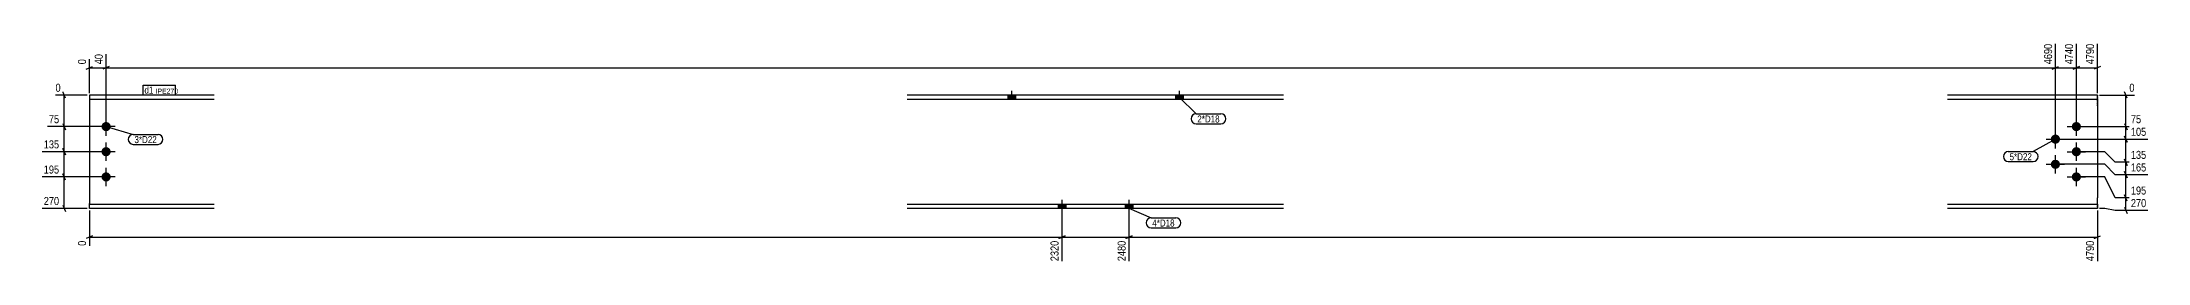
# Model space of a CAD drawing. Header units: millimetres. Extents: x 15 to 16531, y 11 to 537.
# Drawn here: x 15 to 5038, y 11 to 537 of the extents above; entities that cross this region are included whole.
import ezdxf

# ---------------------------------------------------------------- set-up
doc = ezdxf.new("R2010")
doc.units = ezdxf.units.MM
doc.linetypes.add('DXK_LINE_DOT2', pattern=[3.9198, 1.9599, -1.9599])
for name, color, linetype in [('MÅLSÆTNING', 7, 'Continuous'), ('STÅL', 7, 'Continuous'), ('TEKST', 7, 'Continuous')]:
    doc.layers.add(name, color=color, linetype=linetype)
doc.styles.add('Arial Narrow', font='ARIALN.TTF', dxfattribs={"height": 0.2})

msp = doc.modelspace()

# ---------------------------------------------------------------- hatches: boundary and pattern name
at = {"layer": 'STÅL', "linetype": 'Continuous'}
for points in [[(2318.3, 400.7), (2336.3, 400.7), (2336.3, 410.9), (2318.3, 410.9)], [(2718.3, 400.7), (2736.3, 400.7), (2736.3, 410.9), (2718.3, 410.9)], [(156.3, 335.9, -1), (178.3, 335.9, -1)], [(4806.3, 305.9, -1), (4828.3, 305.9, -1)], [(4856.3, 335.9, -1), (4878.3, 335.9, -1)], [(156.3, 275.9, -1), (178.3, 275.9, -1)], [(4806.3, 245.9, -1), (4828.3, 245.9, -1)], [(4856.3, 275.9, -1), (4878.3, 275.9, -1)], [(156.3, 215.9, -1), (178.3, 215.9, -1)], [(4856.3, 215.9, -1), (4878.3, 215.9, -1)], [(2456.3, 151.1), (2438.3, 151.1), (2438.3, 140.9), (2456.3, 140.9)], [(2456.3, 151.1), (2438.3, 151.1), (2438.3, 140.9), (2456.3, 140.9)], [(2616.3, 151.1), (2598.3, 151.1), (2598.3, 140.9), (2616.3, 140.9)], [(2616.3, 151.1), (2598.3, 151.1), (2598.3, 140.9), (2616.3, 140.9)]]:
    msp.add_hatch(color=3, dxfattribs=at).paths.add_polyline_path(points)

# ---------------------------------------------------------------- linework, layer by layer
at = {"layer": 'MÅLSÆTNING', "color": 7, "linetype": 'Continuous'}
for p, q in [((167.3, 340.9), (167.3, 508.8)), ((167.3, 340.9), (167.3, 508.8)), ((4817.3, 310.9), (4817.3, 533.2)), ((4867.3, 340.9), (4867.3, 533.2)), ((4917.4, 415.9), (4917.4, 533.2)), ((119.8, 472.9), (134.8, 478.9)), ((127.3, 415.9), (127.3, 496.6)), ((127.3, 475.9), (167.3, 475.9)), ((174.8, 478.9), (159.8, 472.9)), ((174.8, 478.9), (159.8, 472.9)), ((4809.8, 472.9), (4824.8, 478.9)), ((4859.8, 472.9), (4874.8, 478.9)), ((4867.3, 475.9), (4917.4, 475.9)), ((4924.9, 478.9), (4909.9, 472.9)), ((122.3, 410.9), (46.7, 410.9)), ((70.3, 403.4), (64.3, 418.4)), ((67.3, 335.9), (67.3, 410.9)), ((4922.4, 410.9), (5005.8, 410.9)), ((4988.1, 403.4), (4982.1, 418.4)), ((4985.1, 335.9), (4985.1, 410.9)), ((162.3, 335.9), (27.2, 335.9)), ((162.3, 335.9), (27.2, 335.9)), ((64.3, 343.4), (70.3, 328.4)), ((64.3, 343.4), (70.3, 328.4)), ((67.3, 275.9), (67.3, 335.9)), ((4822.3, 305.9), (5037.5, 305.9)), ((4822.3, 305.9), (5037.5, 305.9)), ((4872.3, 335.9), (5025.3, 335.9)), ((4872.3, 335.9), (5025.3, 335.9)), ((4982.1, 343.4), (4988.1, 328.4)), ((4982.1, 343.4), (4988.1, 328.4)), ((4988.1, 298.4), (4982.1, 313.4)), ((4982.1, 313.4), (4988.1, 298.4)), ((4985.1, 305.9), (4985.1, 335.9)), ((4985.1, 250.9), (4985.1, 305.9)), ((162.3, 275.9), (15, 275.9)), ((162.3, 275.9), (15, 275.9)), ((4935.1, 275.9), (4872.3, 275.9)), ((4935.1, 275.9), (4872.3, 275.9)), ((4960.1, 250.9), (4935.1, 275.9)), ((4960.1, 250.9), (4935.1, 275.9)), ((4988.1, 243.4), (4982.1, 258.4)), ((4982.1, 258.4), (4988.1, 243.4)), ((162.3, 215.9), (15, 215.9)), ((70.3, 208.4), (64.3, 223.4)), ((67.3, 140.9), (67.3, 215.9)), ((4935.1, 245.9), (4822.3, 245.9)), ((4935.1, 245.9), (4822.3, 245.9)), ((4935.1, 215.9), (4872.3, 215.9)), ((4935.1, 215.9), (4872.3, 215.9)), ((4960.1, 220.9), (4935.1, 245.9)), ((4960.1, 220.9), (4935.1, 245.9)), ((4960.1, 165.9), (4935.1, 215.9)), ((4960.1, 165.9), (4935.1, 215.9)), ((5037.5, 250.9), (4960.1, 250.9)), ((5037.5, 250.9), (4960.1, 250.9)), ((5037.5, 220.9), (4960.1, 220.9)), ((5037.5, 220.9), (4960.1, 220.9)), ((4988.1, 213.4), (4982.1, 228.4)), ((4982.1, 228.4), (4988.1, 213.4)), ((4985.1, 220.9), (4985.1, 250.9)), ((4985.1, 165.9), (4985.1, 220.9)), ((5037.5, 165.9), (4960.1, 165.9)), ((5037.5, 165.9), (4960.1, 165.9)), ((4988.1, 158.4), (4982.1, 173.4)), ((4988.1, 158.4), (4982.1, 173.4)), ((4985.1, 135.9), (4985.1, 165.9)), ((122.3, 140.9), (15, 140.9)), ((64.3, 148.4), (70.3, 133.4)), ((127.3, 135.9), (127.3, 51.6)), ((2447.3, 108.5), (2447.3, 15)), ((2447.3, 108.5), (2447.3, 15)), ((2607.3, 108.5), (2607.3, 15)), ((2607.3, 108.5), (2607.3, 15)), ((4917.4, 135.9), (4917.4, 15)), ((4935.1, 140.9), (4922.4, 140.9)), ((4960.1, 135.9), (4935.1, 140.9)), ((5037.5, 135.9), (4960.1, 135.9)), ((4982.1, 143.4), (4988.1, 128.4)), ((134.8, 75.3), (119.8, 69.3)), ((127.3, 72.3), (2447.3, 72.3)), ((2454.8, 75.3), (2439.8, 69.3)), ((2439.8, 69.3), (2454.8, 75.3)), ((2447.3, 72.3), (2607.3, 72.3)), ((2614.8, 75.3), (2599.8, 69.3)), ((2599.8, 69.3), (2614.8, 75.3)), ((2607.3, 72.3), (4917.4, 72.3)), ((4909.9, 69.3), (4924.9, 75.3))]:
    msp.add_line(p, q, dxfattribs=at)
at = {"layer": 'STÅL', "color": 2, "linetype": 'Continuous'}
for p, q in [((127.3, 410.9), (127.3, 160.4)), ((424.7, 410.9), (127.3, 410.9)), ((2975.9, 410.9), (2078.3, 410.9)), ((4917.4, 410.9), (4560, 410.9)), ((4917.4, 400.7), (4917.4, 410.9)), ((424.7, 400.7), (127.3, 400.7)), ((2975.9, 400.7), (2078.3, 400.7)), ((4917.4, 400.7), (4560, 400.7)), ((4917.4, 400.7), (4917.4, 385.7)), ((4917.4, 385.7), (4917.4, 166.1)), ((127.3, 160.4), (127.3, 151.1)), ((127.3, 151.1), (424.7, 151.1)), ((127.3, 140.9), (127.3, 151.1)), ((2078.3, 151.1), (2975.9, 151.1)), ((4560, 151.1), (4917.4, 151.1)), ((4917.4, 151.1), (4917.4, 166.1)), ((4917.4, 151.1), (4917.4, 140.9)), ((424.7, 140.9), (127.3, 140.9)), ((2975.9, 140.9), (2078.3, 140.9)), ((4917.4, 140.9), (4560, 140.9))]:
    msp.add_line(p, q, dxfattribs=at)
at = {"layer": 'STÅL', "color": 3, "linetype": 'Continuous'}
for p, q in [((2318.3, 410.9), (2318.3, 400.7)), ((2327.3, 420.9), (2327.3, 400.7)), ((2336.3, 410.9), (2336.3, 400.7)), ((2718.3, 410.9), (2718.3, 400.7)), ((2727.3, 420.9), (2727.3, 400.7)), ((2736.3, 410.9), (2736.3, 400.7)), ((167.3, 313.9), (167.3, 357.9)), ((4867.3, 313.9), (4867.3, 357.9)), ((189.3, 335.9), (145.3, 335.9)), ((4795.3, 305.9), (4839.3, 305.9)), ((4817.3, 283.9), (4817.3, 327.9)), ((4845.3, 335.9), (4889.3, 335.9)), ((189.3, 275.9), (145.3, 275.9)), ((167.3, 253.9), (167.3, 297.9)), ((4817.3, 223.9), (4817.3, 267.9)), ((4845.3, 275.9), (4889.3, 275.9)), ((4867.3, 253.9), (4867.3, 297.9)), ((189.3, 215.9), (145.3, 215.9)), ((167.3, 193.9), (167.3, 237.9)), ((4795.3, 245.9), (4839.3, 245.9)), ((4845.3, 215.9), (4889.3, 215.9)), ((4867.3, 193.9), (4867.3, 237.9)), ((2438.3, 151.1), (2438.3, 140.9)), ((2438.3, 151.1), (2438.3, 140.9)), ((2447.3, 161.1), (2447.3, 96.1)), ((2447.3, 161.1), (2447.3, 96.1)), ((2456.3, 151.1), (2456.3, 140.9)), ((2456.3, 151.1), (2456.3, 140.9)), ((2598.3, 151.1), (2598.3, 140.9)), ((2598.3, 151.1), (2598.3, 140.9)), ((2607.3, 161.1), (2607.3, 96.1)), ((2607.3, 161.1), (2607.3, 96.1)), ((2616.3, 151.1), (2616.3, 140.9)), ((2616.3, 151.1), (2616.3, 140.9))]:
    msp.add_line(p, q, dxfattribs=at)
at = {"layer": 'STÅL', "color": 7, "linetype": 'DXK_LINE_DOT2'}
for p, q in [((4917.4, 410.9), (4917.4, 400.7)), ((4917.4, 385.7), (4917.4, 399.6)), ((127.3, 151.1), (127.3, 152.3)), ((127.3, 140.9), (127.3, 151.1)), ((4917.4, 140.9), (4917.4, 160.4))]:
    msp.add_line(p, q, dxfattribs=at)

# ---------------------------------------------------------------- wipeouts: each hides what was drawn before it
at = {"color": 0}
for points in [[(2823.6, 345.6), (2823.6, 363.1), (2770.3, 363.1), (2770.3, 345.6)], [(288.1, 296.5), (288.1, 314), (234.9, 314), (234.9, 296.5)], [(4761.2, 255.6), (4761.2, 273.1), (4707.9, 273.1), (4707.9, 255.6)], [(2716.2, 97.6), (2716.2, 115.1), (2662.9, 115.1), (2662.9, 97.6)]]:
    msp.add_wipeout(points, dxfattribs=at).dxf.layer = 'TEKST'

# ---------------------------------------------------------------- next in the draw order: wipeouts: each hides what was drawn before it
at = {"color": 0, "linetype": 'Continuous'}
for points in [[(4913.3, 537.2), (4885.3, 537.2), (4885.3, 480.4), (4913.3, 480.4)], [(62.8, 414.9), (62.8, 442.9), (42.7, 442.9), (42.7, 414.9)], [(5009.8, 414.9), (5009.8, 442.9), (4989.6, 442.9), (4989.6, 414.9)], [(59.2, 339.9), (59.2, 367.9), (26.8, 367.9), (26.8, 339.9)], [(5025.7, 339.9), (5025.7, 367.9), (4993.3, 367.9), (4993.3, 339.9)], [(5037.9, 254.9), (5037.9, 282.9), (4993.3, 282.9), (4993.3, 254.9)], [(59.2, 219.9), (59.2, 247.9), (14.6, 247.9), (14.6, 219.9)], [(59.2, 144.9), (59.2, 172.9), (14.6, 172.9), (14.6, 144.9)], [(5037.9, 169.9), (5037.9, 197.9), (4993.3, 197.9), (4993.3, 169.9)], [(123.3, 67.7), (95.3, 67.7), (95.3, 47.6), (123.3, 47.6)], [(2443.3, 67.7), (2415.3, 67.7), (2415.3, 11), (2443.3, 11)], [(2603.3, 67.7), (2575.3, 67.7), (2575.3, 11), (2603.3, 11)], [(4913.3, 67.7), (4885.3, 67.7), (4885.3, 11), (4913.3, 11)]]:
    msp.add_wipeout(points, dxfattribs=at).dxf.layer = 'MÅLSÆTNING'
at = {"color": 0}
for points in [[(280.1, 414.4), (280.1, 431.9), (258.7, 431.9), (258.7, 414.4)], [(2823.6, 345.6), (2823.6, 363.1), (2770.3, 363.1), (2770.3, 345.6)], [(288.1, 296.5), (288.1, 314), (234.9, 314), (234.9, 296.5)], [(4761.2, 255.6), (4761.2, 273.1), (4707.9, 273.1), (4707.9, 255.6)], [(2716.2, 97.6), (2716.2, 115.1), (2662.9, 115.1), (2662.9, 97.6)]]:
    msp.add_wipeout(points, dxfattribs=at).dxf.layer = 'TEKST'

# ---------------------------------------------------------------- next in the draw order: linework, layer by layer
at = {"layer": 'MÅLSÆTNING', "color": 7, "linetype": 'Continuous'}
for p, q in [((4867.3, 340.9), (4867.3, 533.2)), ((4817.3, 475.9), (4867.3, 475.9)), ((4874.8, 478.9), (4859.8, 472.9)), ((70.3, 268.4), (64.3, 283.4)), ((64.3, 283.4), (70.3, 268.4)), ((67.3, 215.9), (67.3, 275.9)), ((162.3, 215.9), (15, 215.9)), ((70.3, 208.4), (64.3, 223.4))]:
    msp.add_line(p, q, dxfattribs=at)
at = {"layer": 'TEKST', "color": 7, "linetype": 'Continuous'}
for p, q in [((2727.3, 405.8), (2767.3, 366.1)), ((2767.3, 366.1), (2826.6, 366.1)), ((167.3, 335.9), (231.9, 317)), ((231.9, 317), (291.1, 317)), ((2767.3, 342.6), (2826.6, 342.6)), ((4817.3, 305.9), (4764.2, 276.1)), ((231.9, 293.5), (291.1, 293.5)), ((4704.9, 276.1), (4764.2, 276.1)), ((4704.9, 252.6), (4764.2, 252.6)), ((2607.3, 141), (2659.9, 118.1)), ((2659.9, 118.1), (2719.2, 118.1)), ((2659.9, 94.6), (2719.2, 94.6))]:
    msp.add_line(p, q, dxfattribs=at)
for centre, radius, start, end in [((2767.3, 354.4), 11.8, 90, 270), ((2826.6, 354.4), 11.8, 270, 90), ((231.9, 305.3), 11.8, 90, 270), ((291.1, 305.3), 11.8, 270, 90), ((4704.9, 264.4), 11.8, 90, 270), ((4764.2, 264.4), 11.7, 270, 90), ((2659.9, 106.4), 11.7, 90, 270), ((2719.2, 106.4), 11.7, 270, 90)]:
    msp.add_arc(centre, radius, start, end, dxfattribs=at)

# ---------------------------------------------------------------- next in the draw order: texts
at = {"layer": 'MÅLSÆTNING', "color": 3, "linetype": 'Continuous', "style": 'Arial Narrow'}
for s, height, p in [('4790', 19.09, (4909.4, 484.4)), ('0', 19.1, (119.3, 51.6)), ('2320', 19.09, (2439.3, 15)), ('2480', 19.09, (2599.3, 15)), ('4790', 19.09, (4909.4, 15))]:
    msp.add_text(s, height=height, rotation=90.0002, dxfattribs=at).set_placement(p)
for s, height, p in [('0', 19.1, (46.7, 418.9)), ('0', 19.1, (4993.6, 418.9)), ('75', 19.09, (30.8, 343.9)), ('75', 19.09, (4997.3, 343.9)), ('135', 19.09, (4997.3, 258.9)), ('195', 19.09, (18.6, 223.9)), ('270', 19.09, (18.6, 148.9))]:
    msp.add_text(s, height=height, dxfattribs=at).set_placement(p)
at = {"layer": 'TEKST', "color": 3, "style": 'Arial Narrow'}
for s, p in [('2*D18', (2770.3, 345.6)), ('3*D22', (234.9, 296.5)), ('5*D22', (4707.9, 255.6)), ('4*D18', (2662.9, 97.6))]:
    msp.add_text(s, height=16.7, dxfattribs=at).set_placement(p)

# ---------------------------------------------------------------- next in the draw order: wipeouts: each hides what was drawn before it
at = {"color": 0, "linetype": 'Continuous'}
msp.add_wipeout([(5037.9, 139.9), (5037.9, 167.9), (4993.3, 167.9), (4993.3, 139.9)], dxfattribs=at).dxf.layer = 'MÅLSÆTNING'
at = {"color": 0}
msp.add_wipeout([(280.1, 414.4), (280.1, 431.9), (258.7, 431.9), (258.7, 414.4)], dxfattribs=at).dxf.layer = 'TEKST'

# ---------------------------------------------------------------- next in the draw order: linework, layer by layer
at = {"layer": 'TEKST', "color": 7, "linetype": 'Continuous'}
msp.add_line((255.7, 411.4), (255.7, 434.9), dxfattribs=at)

# ---------------------------------------------------------------- next in the draw order: texts
at = {"layer": 'MÅLSÆTNING', "color": 3, "linetype": 'Continuous', "style": 'Arial Narrow'}
for s, p in [('270', (4997.3, 143.9)), ('195', (4997.3, 173.9))]:
    msp.add_text(s, height=19.09, dxfattribs=at).set_placement(p)

# ---------------------------------------------------------------- next in the draw order: wipeouts: each hides what was drawn before it
at = {"color": 0, "linetype": 'Continuous'}
for points in [[(4863.3, 537.2), (4835.3, 537.2), (4835.3, 480.4), (4863.3, 480.4)], [(59.2, 279.9), (59.2, 307.9), (14.6, 307.9), (14.6, 279.9)], [(5037.9, 309.9), (5037.9, 337.9), (4993.3, 337.9), (4993.3, 309.9)], [(5037.9, 224.9), (5037.9, 252.9), (4993.3, 252.9), (4993.3, 224.9)]]:
    msp.add_wipeout(points, dxfattribs=at).dxf.layer = 'MÅLSÆTNING'
at = {"color": 0}
msp.add_wipeout([(330.2, 414.4), (330.2, 426.9), (285.3, 426.9), (285.3, 414.4)], dxfattribs=at).dxf.layer = 'TEKST'

# ---------------------------------------------------------------- next in the draw order: linework, layer by layer
at = {"layer": 'MÅLSÆTNING', "color": 7, "linetype": 'Continuous'}
for p, q in [((4817.3, 310.9), (4817.3, 533.2)), ((167.3, 475.9), (4817.3, 475.9)), ((4809.8, 472.9), (4824.8, 478.9))]:
    msp.add_line(p, q, dxfattribs=at)

# ---------------------------------------------------------------- next in the draw order: texts
at = {"layer": 'MÅLSÆTNING', "color": 3, "linetype": 'Continuous', "style": 'Arial Narrow'}
msp.add_text('4740', height=19.09, rotation=90.0002, dxfattribs=at).set_placement((4859.3, 484.4))
for s, p in [('135', (18.6, 283.9)), ('105', (4997.3, 313.9)), ('165', (4997.3, 228.9))]:
    msp.add_text(s, height=19.09, dxfattribs=at).set_placement(p)

# ---------------------------------------------------------------- next in the draw order: wipeouts: each hides what was drawn before it
at = {"color": 0}
msp.add_wipeout([(330.2, 414.4), (330.2, 426.9), (285.3, 426.9), (285.3, 414.4)], dxfattribs=at).dxf.layer = 'TEKST'

# ---------------------------------------------------------------- next in the draw order: linework, layer by layer
at = {"layer": 'TEKST', "color": 7, "linetype": 'Continuous'}
for p, q in [((255.7, 434.9), (333.2, 434.9)), ((255.7, 411.4), (333.2, 411.4)), ((333.2, 411.4), (333.2, 434.9))]:
    msp.add_line(p, q, dxfattribs=at)

# ---------------------------------------------------------------- next in the draw order: texts
at = {"layer": 'TEKST', "color": 3, "style": 'Arial Narrow'}
for s, height, p in [('d1', 16.7, (258.7, 414.4)), ('IPE270', 11.93, (285.3, 414.4))]:
    msp.add_text(s, height=height, dxfattribs=at).set_placement(p)

# ---------------------------------------------------------------- next in the draw order: wipeouts: each hides what was drawn before it
at = {"color": 0, "linetype": 'Continuous'}
for points in [[(163.3, 512.8), (135.3, 512.8), (135.3, 480.4), (163.3, 480.4)], [(4813.3, 537.2), (4785.3, 537.2), (4785.3, 480.4), (4813.3, 480.4)]]:
    msp.add_wipeout(points, dxfattribs=at).dxf.layer = 'MÅLSÆTNING'

# ---------------------------------------------------------------- next in the draw order: texts
at = {"layer": 'MÅLSÆTNING', "color": 3, "linetype": 'Continuous', "style": 'Arial Narrow'}
msp.add_text('4690', height=19.09, rotation=90.0002, dxfattribs=at).set_placement((4809.3, 484.4))

# ---------------------------------------------------------------- next in the draw order: wipeouts: each hides what was drawn before it
at = {"color": 0, "linetype": 'Continuous'}
msp.add_wipeout([(123.3, 500.6), (95.3, 500.6), (95.3, 480.4), (123.3, 480.4)], dxfattribs=at).dxf.layer = 'MÅLSÆTNING'

# ---------------------------------------------------------------- next in the draw order: texts
at = {"layer": 'MÅLSÆTNING', "color": 3, "linetype": 'Continuous', "style": 'Arial Narrow'}
for s, height, p in [('40', 19.09, (159.3, 484.4)), ('0', 19.1, (119.3, 484.4))]:
    msp.add_text(s, height=height, rotation=90.0002, dxfattribs=at).set_placement(p)

doc.saveas('drawing.dxf')
